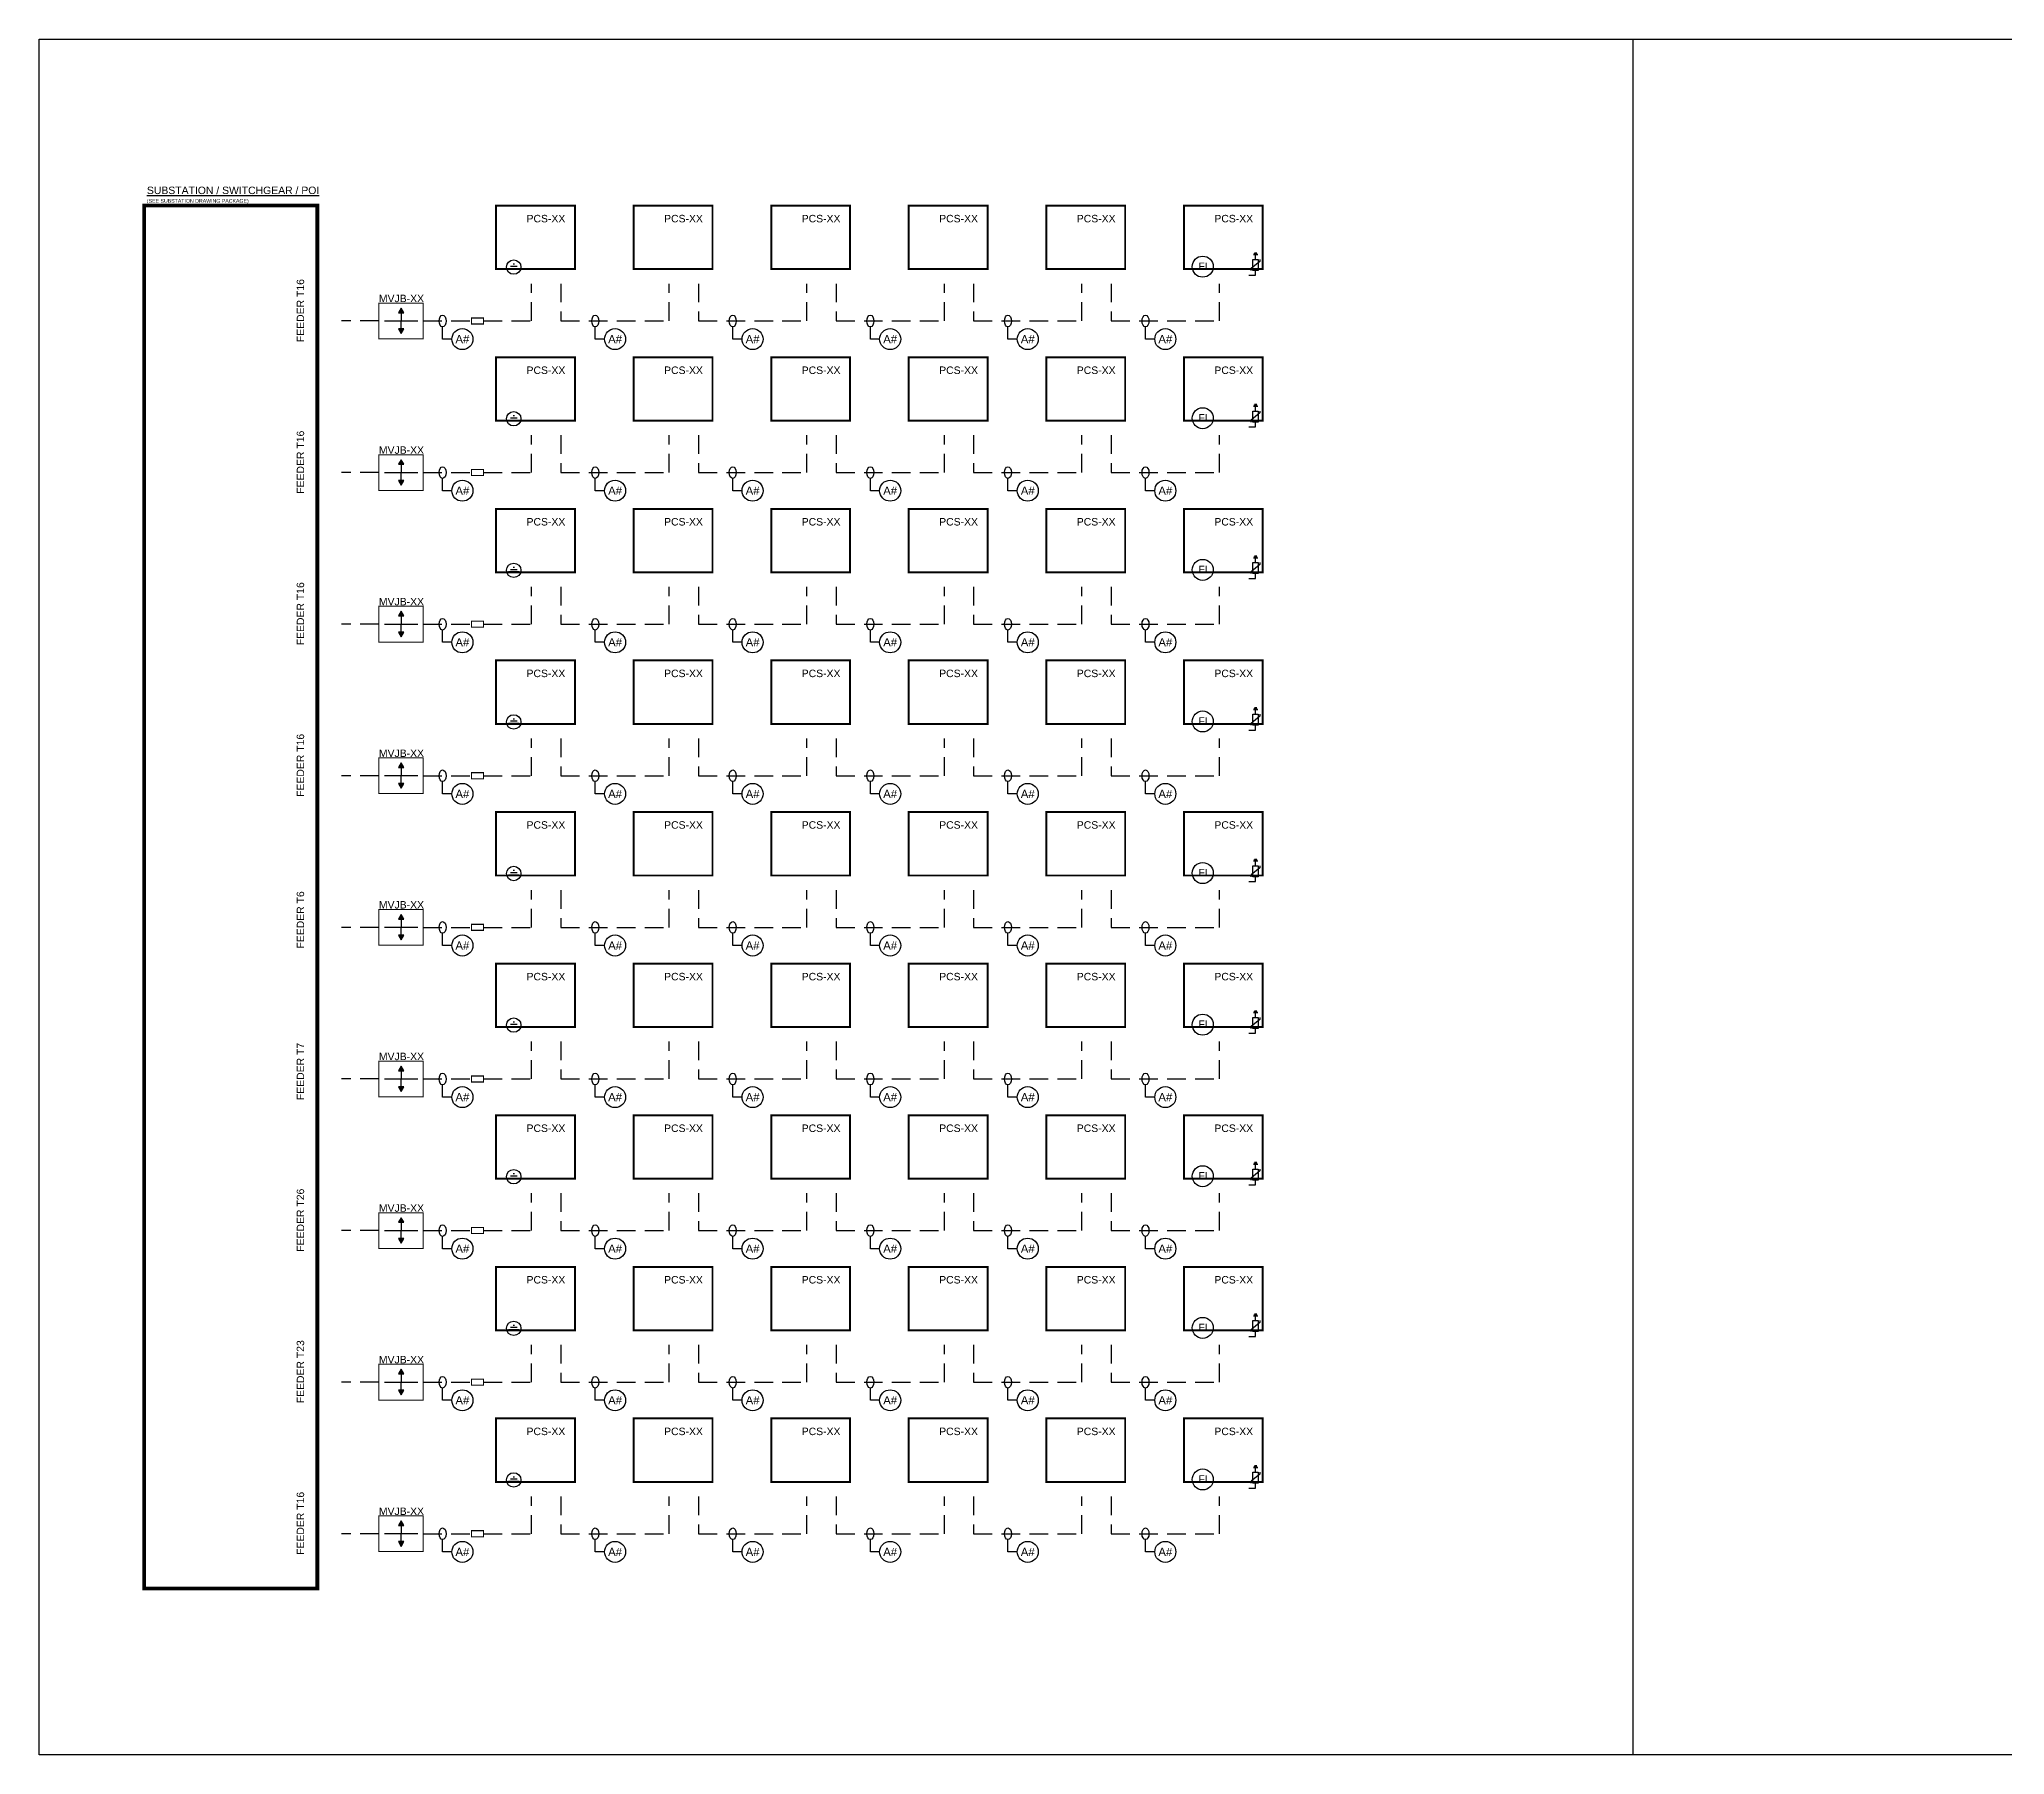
# Model space of a CAD drawing. Header units: feet. Extents: x -17.9 to 68.3, y -75.5 to 2.6.
# Drawn here: x 14.5 to 40.87, y -75.5 to -52.49 of the extents above; entities that cross this region are included whole.
import ezdxf
from ezdxf.enums import TextEntityAlignment as Align

# ---------------------------------------------------------------- set-up
doc = ezdxf.new("R2010")
doc.units = ezdxf.units.FT
doc.header["$MEASUREMENT"] = 0
for name, pattern in [('HIDDEN', [0.375, 0.25, -0.125]), ('PHANTOM', [2.5, 1.25, -0.25, 0.25, -0.25, 0.25, -0.25]), ('PHANTOM2', [1.25, 0.625, -0.125, 0.125, -0.125, 0.125, -0.125])]:
    doc.linetypes.add(name, pattern=pattern)
for name, color, linetype in [('E-1LIN', 4, 'Continuous'), ('E-1LIN-CABL-UG', 4, 'HIDDEN'), ('E-1LIN-EQPM-ENCL', 7, 'PHANTOM2'), ('E-HVMV-EQUP', 91, 'Continuous'), ('E-TXT', 7, 'Continuous'), ('G-ANNO-TEXT', 1, 'Continuous')]:
    doc.layers.add(name, color=color, linetype=linetype)
doc.styles.add('NEI-A', font='arial.ttf')

# ---------------------------------------------------------------- blocks, each defined once
blk = doc.blocks.new('PCS')
at = {"layer": 'E-1LIN-EQPM-ENCL', "linetype": 'Continuous', "const_width": 0.0266}
blk.add_lwpolyline([(1.057, 0), (0, 0), (0, -0.851), (1.057, -0.851)], close=True, dxfattribs=at)
blk = doc.blocks.new('1LIN-PCS-TERMINATION_DF')
at = {"linetype": 'Continuous'}
h = blk.add_hatch(color=4, dxfattribs=at)
h.dxf.hatch_style = 1
h.paths.add_polyline_path([(0, 0), (-0.04, -0.069), (0.04, -0.069)])
at = {"color": 4, "linetype": 'Continuous'}
blk.add_lwpolyline([(-0.04, -0.069), (0.04, -0.069), (0, 0)], close=True, dxfattribs=at)
blk = doc.blocks.new('*U22')
at = {"linetype": 'Continuous'}
for p, q in [((-0.266, 0), (-0.266, 0.165)), ((-0.141, 0), (-0.266, 0))]:
    blk.add_line(p, q, dxfattribs=at)
blk.add_circle((0, 0), 0.141, dxfattribs=at)
blk.add_ellipse((-0.266, 0.243), major_axis=(0, 0.0781), ratio=0.6, dxfattribs=at)
at = {"style": 'NEI-A'}
blk.add_attdef('CONDUCTOR_SCHEDULE', text='', height=0.109, dxfattribs=at).set_placement((0, 0), align=Align.MIDDLE_CENTER)
blk = doc.blocks.new('FAULT INDICATOR')
at = {"layer": 'E-1LIN'}
blk.add_circle((0, 0), 0.141, dxfattribs=at)
at = {"layer": 'E-1LIN', "insert": (-0.058, 0.056), "char_height": 0.1, "attachment_point": 1, "style": 'NEI-A'}
blk.add_mtext_dynamic_manual_height_columns('FI', width=0.49016, gutter_width=0.547, heights=[0], dxfattribs=at)
blk = doc.blocks.new('GAD')
at = {"layer": 'E-1LIN'}
for p, q in [((-0.044, 0.013), (0.044, 0.013)), ((-0.009, 0.043), (0.009, 0.043)), ((-0.071, -0.017), (0.071, -0.017))]:
    blk.add_line(p, q, dxfattribs=at)
blk.add_circle((0, 0), 0.0964, dxfattribs=at)
blk = doc.blocks.new('A$Cc326a1cc')
for p, q in [((-0.486, 0.026), (-0.486, -0.024)), ((-0.466, 0.037), (-0.466, -0.037)), ((-0.444, 0.049), (-0.444, -0.049)), ((-0.346, 0), (-0.444, 0))]:
    blk.add_line(p, q)
for points in [[(-0.346, 0.096), (-0.304, 0.096)], [(-0.304, 0.096), (-0.147, -0.096)], [(0, 0), (-0.106, 0)], [(-0.106, -0.096), (-0.147, -0.096)]]:
    blk.add_lwpolyline(points)
blk.add_lwpolyline([(-0.106, 0.06), (-0.106, -0.06), (-0.346, -0.06), (-0.346, 0.06)], close=True)

msp = doc.modelspace()

# ---------------------------------------------------------------- hatches: boundary and pattern name
at = {"layer": 'E-1LIN'}
h = msp.add_hatch(color=256, dxfattribs=at)
h.dxf.hatch_style = 1
h.paths.add_polyline_path([(19.349, -56.438), (19.385, -56.375), (19.313, -56.375)])
h = msp.add_hatch(color=256, dxfattribs=at)
h.dxf.hatch_style = 1
h.paths.add_polyline_path([(19.349, -58.471), (19.385, -58.409), (19.313, -58.409)])
h = msp.add_hatch(color=256, dxfattribs=at)
h.dxf.hatch_style = 1
h.paths.add_polyline_path([(19.349, -60.505), (19.385, -60.442), (19.313, -60.442)])
h = msp.add_hatch(color=256, dxfattribs=at)
h.dxf.hatch_style = 1
h.paths.add_polyline_path([(19.349, -62.538), (19.385, -62.476), (19.313, -62.476)])
h = msp.add_hatch(color=256, dxfattribs=at)
h.dxf.hatch_style = 1
h.paths.add_polyline_path([(19.349, -64.572), (19.385, -64.51), (19.313, -64.51)])
h = msp.add_hatch(color=256, dxfattribs=at)
h.dxf.hatch_style = 1
h.paths.add_polyline_path([(19.349, -66.606), (19.385, -66.543), (19.313, -66.543)])
h = msp.add_hatch(color=256, dxfattribs=at)
h.dxf.hatch_style = 1
h.paths.add_polyline_path([(19.349, -68.639), (19.385, -68.577), (19.313, -68.577)])
h = msp.add_hatch(color=256, dxfattribs=at)
h.dxf.hatch_style = 1
h.paths.add_polyline_path([(19.349, -70.673), (19.385, -70.611), (19.313, -70.611)])
h = msp.add_hatch(color=256, dxfattribs=at)
h.dxf.hatch_style = 1
h.paths.add_polyline_path([(19.349, -72.707), (19.385, -72.644), (19.313, -72.644)])

# ---------------------------------------------------------------- linework, layer by layer
at = {"layer": 'Defpoints', "color": 5}
msp.add_line((35.875, -52.491), (35.875, -75.502), dxfattribs=at)
msp.add_lwpolyline([(14.495, -52.491), (41.404, -52.491), (41.404, -75.502), (14.495, -75.502)], close=True, dxfattribs=at)
at = {"layer": 'E-1LIN'}
for p, q in [((19.349, -56.158), (19.349, -56.268)), ((19.125, -56.268), (19.573, -56.268)), ((19.349, -56.375), (19.349, -56.266)), ((19.349, -58.192), (19.349, -58.301)), ((19.125, -58.301), (19.573, -58.301)), ((19.349, -58.409), (19.349, -58.3)), ((19.125, -60.335), (19.573, -60.335)), ((19.349, -60.226), (19.349, -60.335)), ((19.349, -60.442), (19.349, -60.333)), ((19.125, -62.368), (19.573, -62.368)), ((19.349, -62.259), (19.349, -62.368)), ((19.349, -62.476), (19.349, -62.367)), ((19.349, -64.293), (19.349, -64.402)), ((19.125, -64.402), (19.573, -64.402)), ((19.349, -64.51), (19.349, -64.4)), ((19.125, -66.436), (19.573, -66.436)), ((19.349, -66.326), (19.349, -66.436)), ((19.349, -66.543), (19.349, -66.434)), ((19.125, -68.469), (19.573, -68.469)), ((19.349, -68.36), (19.349, -68.469)), ((19.349, -68.577), (19.349, -68.468)), ((19.349, -70.394), (19.349, -70.503)), ((19.125, -70.503), (19.573, -70.503)), ((19.349, -70.611), (19.349, -70.501)), ((19.349, -72.427), (19.349, -72.536)), ((19.125, -72.536), (19.573, -72.536)), ((19.349, -72.644), (19.349, -72.535))]:
    msp.add_line(p, q, dxfattribs=at)
for points in [[(19.385, -56.375), (19.313, -56.375), (19.349, -56.438)], [(19.385, -58.409), (19.313, -58.409), (19.349, -58.471)], [(19.385, -60.442), (19.313, -60.442), (19.349, -60.505)], [(19.385, -62.476), (19.313, -62.476), (19.349, -62.538)], [(19.385, -64.51), (19.313, -64.51), (19.349, -64.572)], [(19.385, -66.543), (19.313, -66.543), (19.349, -66.606)], [(19.385, -68.577), (19.313, -68.577), (19.349, -68.639)], [(19.385, -70.611), (19.313, -70.611), (19.349, -70.673)], [(19.385, -72.644), (19.313, -72.644), (19.349, -72.707)]]:
    msp.add_lwpolyline(points, close=True, dxfattribs=at)
at = {"layer": 'E-1LIN-CABL-UG'}
for points in [[(20.456, -56.269), (21.101, -56.269), (21.101, -55.769)], [(21.494, -55.769), (21.494, -56.269), (22.947, -56.269), (22.947, -55.769)], [(23.34, -55.769), (23.34, -56.269), (24.793, -56.269), (24.793, -55.769)], [(25.186, -55.769), (25.186, -56.269), (26.639, -56.269), (26.639, -55.769)], [(27.032, -55.769), (27.032, -56.269), (28.484, -56.269), (28.484, -55.769)], [(28.878, -55.769), (28.878, -56.269), (30.33, -56.269), (30.33, -55.769)], [(19.051, -56.269), (18.551, -56.269)], [(19.648, -56.269), (20.294, -56.269)], [(20.456, -58.303), (21.101, -58.303), (21.101, -57.803)], [(21.494, -57.803), (21.494, -58.303), (22.947, -58.303), (22.947, -57.803)], [(23.34, -57.803), (23.34, -58.303), (24.793, -58.303), (24.793, -57.803)], [(25.186, -57.803), (25.186, -58.303), (26.639, -58.303), (26.639, -57.803)], [(27.032, -57.803), (27.032, -58.303), (28.484, -58.303), (28.484, -57.803)], [(28.878, -57.803), (28.878, -58.303), (30.33, -58.303), (30.33, -57.803)], [(19.051, -58.303), (18.551, -58.303)], [(19.648, -58.303), (20.294, -58.303)], [(20.456, -60.336), (21.101, -60.336), (21.101, -59.836)], [(21.494, -59.836), (21.494, -60.336), (22.947, -60.336), (22.947, -59.836)], [(23.34, -59.836), (23.34, -60.336), (24.793, -60.336), (24.793, -59.836)], [(25.186, -59.836), (25.186, -60.336), (26.639, -60.336), (26.639, -59.836)], [(27.032, -59.836), (27.032, -60.336), (28.484, -60.336), (28.484, -59.836)], [(28.878, -59.836), (28.878, -60.336), (30.33, -60.336), (30.33, -59.836)], [(19.051, -60.336), (18.551, -60.336)], [(19.648, -60.336), (20.294, -60.336)], [(20.456, -62.37), (21.101, -62.37), (21.101, -61.87)], [(21.494, -61.87), (21.494, -62.37), (22.947, -62.37), (22.947, -61.87)], [(23.34, -61.87), (23.34, -62.37), (24.793, -62.37), (24.793, -61.87)], [(25.186, -61.87), (25.186, -62.37), (26.639, -62.37), (26.639, -61.87)], [(27.032, -61.87), (27.032, -62.37), (28.484, -62.37), (28.484, -61.87)], [(28.878, -61.87), (28.878, -62.37), (30.33, -62.37), (30.33, -61.87)], [(19.051, -62.37), (18.551, -62.37)], [(19.648, -62.37), (20.294, -62.37)], [(20.456, -64.404), (21.101, -64.404), (21.101, -63.904)], [(21.494, -63.904), (21.494, -64.404), (22.947, -64.404), (22.947, -63.904)], [(23.34, -63.904), (23.34, -64.404), (24.793, -64.404), (24.793, -63.904)], [(25.186, -63.904), (25.186, -64.404), (26.639, -64.404), (26.639, -63.904)], [(27.032, -63.904), (27.032, -64.404), (28.484, -64.404), (28.484, -63.904)], [(28.878, -63.904), (28.878, -64.404), (30.33, -64.404), (30.33, -63.904)], [(19.051, -64.404), (18.551, -64.404)], [(19.648, -64.404), (20.294, -64.404)], [(20.456, -66.437), (21.101, -66.437), (21.101, -65.937)], [(21.494, -65.937), (21.494, -66.437), (22.947, -66.437), (22.947, -65.937)], [(23.34, -65.937), (23.34, -66.437), (24.793, -66.437), (24.793, -65.937)], [(25.186, -65.937), (25.186, -66.437), (26.639, -66.437), (26.639, -65.937)], [(27.032, -65.937), (27.032, -66.437), (28.484, -66.437), (28.484, -65.937)], [(28.878, -65.937), (28.878, -66.437), (30.33, -66.437), (30.33, -65.937)], [(19.051, -66.437), (18.551, -66.437)], [(19.648, -66.437), (20.294, -66.437)], [(20.456, -68.471), (21.101, -68.471), (21.101, -67.971)], [(21.494, -67.971), (21.494, -68.471), (22.947, -68.471), (22.947, -67.971)], [(23.34, -67.971), (23.34, -68.471), (24.793, -68.471), (24.793, -67.971)], [(25.186, -67.971), (25.186, -68.471), (26.639, -68.471), (26.639, -67.971)], [(27.032, -67.971), (27.032, -68.471), (28.484, -68.471), (28.484, -67.971)], [(28.878, -67.971), (28.878, -68.471), (30.33, -68.471), (30.33, -67.971)], [(19.051, -68.471), (18.551, -68.471)], [(19.648, -68.471), (20.294, -68.471)], [(20.456, -70.504), (21.101, -70.504), (21.101, -70.004)], [(21.494, -70.004), (21.494, -70.504), (22.947, -70.504), (22.947, -70.004)], [(23.34, -70.004), (23.34, -70.504), (24.793, -70.504), (24.793, -70.004)], [(25.186, -70.004), (25.186, -70.504), (26.639, -70.504), (26.639, -70.004)], [(27.032, -70.004), (27.032, -70.504), (28.484, -70.504), (28.484, -70.004)], [(28.878, -70.004), (28.878, -70.504), (30.33, -70.504), (30.33, -70.004)], [(19.051, -70.504), (18.551, -70.504)], [(19.648, -70.504), (20.294, -70.504)], [(20.456, -72.538), (21.101, -72.538), (21.101, -72.038)], [(21.494, -72.038), (21.494, -72.538), (22.947, -72.538), (22.947, -72.038)], [(23.34, -72.038), (23.34, -72.538), (24.793, -72.538), (24.793, -72.038)], [(25.186, -72.038), (25.186, -72.538), (26.639, -72.538), (26.639, -72.038)], [(27.032, -72.038), (27.032, -72.538), (28.484, -72.538), (28.484, -72.038)], [(28.878, -72.038), (28.878, -72.538), (30.33, -72.538), (30.33, -72.038)], [(19.051, -72.538), (18.551, -72.538)], [(19.648, -72.538), (20.294, -72.538)]]:
    msp.add_lwpolyline(points, dxfattribs=at)
at = {"layer": 'E-1LIN-EQPM-ENCL', "linetype": 'Continuous'}
for points, const_width in [([(19.051, -56.509), (19.648, -56.509), (19.648, -56.029), (19.051, -56.029)], 0.0135), ([(20.294, -56.229), (20.456, -56.229), (20.456, -56.31), (20.294, -56.31)], 0.015), ([(19.051, -58.543), (19.648, -58.543), (19.648, -58.063), (19.051, -58.063)], 0.0135), ([(20.294, -58.262), (20.456, -58.262), (20.456, -58.343), (20.294, -58.343)], 0.015), ([(19.051, -60.576), (19.648, -60.576), (19.648, -60.096), (19.051, -60.096)], 0.0135), ([(20.294, -60.296), (20.456, -60.296), (20.456, -60.377), (20.294, -60.377)], 0.015), ([(19.051, -62.61), (19.648, -62.61), (19.648, -62.13), (19.051, -62.13)], 0.0135), ([(20.294, -62.329), (20.456, -62.329), (20.456, -62.411), (20.294, -62.411)], 0.015), ([(19.051, -64.644), (19.648, -64.644), (19.648, -64.164), (19.051, -64.164)], 0.0135), ([(20.294, -64.363), (20.456, -64.363), (20.456, -64.444), (20.294, -64.444)], 0.015), ([(19.051, -66.677), (19.648, -66.677), (19.648, -66.197), (19.051, -66.197)], 0.0135), ([(20.294, -66.397), (20.456, -66.397), (20.456, -66.478), (20.294, -66.478)], 0.015), ([(19.051, -68.711), (19.648, -68.711), (19.648, -68.231), (19.051, -68.231)], 0.0135), ([(20.294, -68.43), (20.456, -68.43), (20.456, -68.511), (20.294, -68.511)], 0.015), ([(19.051, -70.745), (19.648, -70.745), (19.648, -70.264), (19.051, -70.264)], 0.0135), ([(20.294, -70.464), (20.456, -70.464), (20.456, -70.545), (20.294, -70.545)], 0.015), ([(19.051, -72.778), (19.648, -72.778), (19.648, -72.298), (19.051, -72.298)], 0.0135), ([(20.294, -72.497), (20.456, -72.497), (20.456, -72.579), (20.294, -72.579)], 0.015)]:
    msp.add_lwpolyline(points, close=True, dxfattribs=dict(at, const_width=const_width))
at = {"layer": 'E-HVMV-EQUP', "flags": 128}
for points in [[(30.723, -55.656), (30.815, -55.656)], [(30.723, -57.69), (30.815, -57.69)], [(30.723, -59.723), (30.815, -59.723)], [(30.723, -61.757), (30.815, -61.757)], [(30.723, -63.79), (30.815, -63.79)], [(30.723, -65.824), (30.815, -65.824)], [(30.723, -67.858), (30.815, -67.858)], [(30.723, -69.891), (30.815, -69.891)], [(30.723, -71.925), (30.815, -71.925)]]:
    msp.add_lwpolyline(points, dxfattribs=at)
at = {"layer": 'E-TXT', "color": 253, "linetype": 'PHANTOM', "const_width": 0.05}
msp.add_lwpolyline([(15.904, -54.722), (18.226, -54.722), (18.226, -73.271), (15.904, -73.271)], close=True, dxfattribs=at)

# ---------------------------------------------------------------- block references
for name, p in [('PCS', (20.625, -54.722)), ('PCS', (22.471, -54.722)), ('PCS', (24.316, -54.722)), ('PCS', (26.162, -54.722)), ('PCS', (28.008, -54.722)), ('PCS', (29.854, -54.722)), ('GAD', (20.861, -55.547)), ('FAULT INDICATOR', (30.106, -55.541)), ('PCS', (20.625, -56.756)), ('PCS', (22.471, -56.756)), ('PCS', (24.316, -56.756)), ('PCS', (26.162, -56.756)), ('PCS', (28.008, -56.756)), ('PCS', (29.854, -56.756)), ('GAD', (20.861, -57.581)), ('FAULT INDICATOR', (30.106, -57.574)), ('PCS', (20.625, -58.79)), ('PCS', (22.471, -58.79)), ('PCS', (24.316, -58.79)), ('PCS', (26.162, -58.79)), ('PCS', (28.008, -58.79)), ('PCS', (29.854, -58.79)), ('GAD', (20.861, -59.614)), ('FAULT INDICATOR', (30.106, -59.608)), ('PCS', (20.625, -60.823)), ('PCS', (22.471, -60.823)), ('PCS', (24.316, -60.823)), ('PCS', (26.162, -60.823)), ('PCS', (28.008, -60.823)), ('PCS', (29.854, -60.823)), ('GAD', (20.861, -61.648)), ('FAULT INDICATOR', (30.106, -61.642)), ('PCS', (20.625, -62.857)), ('PCS', (22.471, -62.857)), ('PCS', (24.316, -62.857)), ('PCS', (26.162, -62.857)), ('PCS', (28.008, -62.857)), ('PCS', (29.854, -62.857)), ('FAULT INDICATOR', (30.106, -63.675)), ('GAD', (20.861, -63.681)), ('PCS', (20.625, -64.89)), ('PCS', (22.471, -64.89)), ('PCS', (24.316, -64.89)), ('PCS', (26.162, -64.89)), ('PCS', (28.008, -64.89)), ('PCS', (29.854, -64.89)), ('GAD', (20.861, -65.715)), ('FAULT INDICATOR', (30.106, -65.709)), ('PCS', (20.625, -66.924)), ('PCS', (22.471, -66.924)), ('PCS', (24.316, -66.924)), ('PCS', (26.162, -66.924)), ('PCS', (28.008, -66.924)), ('PCS', (29.854, -66.924)), ('GAD', (20.861, -67.749)), ('FAULT INDICATOR', (30.106, -67.742)), ('PCS', (20.625, -68.958)), ('PCS', (22.471, -68.958)), ('PCS', (24.316, -68.958)), ('PCS', (26.162, -68.958)), ('PCS', (28.008, -68.958)), ('PCS', (29.854, -68.958)), ('GAD', (20.861, -69.782)), ('FAULT INDICATOR', (30.106, -69.776)), ('PCS', (20.625, -70.991)), ('PCS', (22.471, -70.991)), ('PCS', (24.316, -70.991)), ('PCS', (26.162, -70.991)), ('PCS', (28.008, -70.991)), ('PCS', (29.854, -70.991)), ('GAD', (20.861, -71.816)), ('FAULT INDICATOR', (30.106, -71.81))]:
    msp.add_blockref(name, p)
at = {"xscale": 0.900560435635171, "yscale": 0.900560435635171, "zscale": 0.900560435635171}
for p in [(19.349, -56.096), (19.349, -58.13), (19.349, -60.163), (19.349, -62.197), (19.349, -64.23), (19.349, -66.264), (19.349, -68.298), (19.349, -70.331), (19.349, -72.365)]:
    msp.add_blockref('1LIN-PCS-TERMINATION_DF', p, dxfattribs=at)
at = {"layer": 'E-1LIN', "xscale": 0.6134289087892584, "yscale": 0.6134289087892584, "zscale": 0.6134289087892584, "rotation": 270}
for p in [(30.815, -55.656), (30.815, -57.69), (30.815, -59.723), (30.815, -61.757), (30.815, -63.79), (30.815, -65.824), (30.815, -67.858), (30.815, -69.891), (30.815, -71.925)]:
    msp.add_blockref('A$Cc326a1cc', p, dxfattribs=at)
at = {"layer": 'G-ANNO-TEXT'}
for p in [(20.172, -56.513), (22.221, -56.513), (24.066, -56.513), (25.912, -56.513), (27.758, -56.513), (29.604, -56.513), (20.172, -58.546), (22.221, -58.546), (24.066, -58.546), (25.912, -58.546), (27.758, -58.546), (29.604, -58.546), (20.172, -60.58), (22.221, -60.58), (24.066, -60.58), (25.912, -60.58), (27.758, -60.58), (29.604, -60.58), (20.172, -62.613), (22.221, -62.613), (24.066, -62.613), (25.912, -62.613), (27.758, -62.613), (29.604, -62.613), (20.172, -64.647), (22.221, -64.647), (24.066, -64.647), (25.912, -64.647), (27.758, -64.647), (29.604, -64.647), (20.172, -66.681), (22.221, -66.681), (24.066, -66.681), (25.912, -66.681), (27.758, -66.681), (29.604, -66.681), (20.172, -68.714), (22.221, -68.714), (24.066, -68.714), (25.912, -68.714), (27.758, -68.714), (29.604, -68.714), (20.172, -70.748), (22.221, -70.748), (24.066, -70.748), (25.912, -70.748), (27.758, -70.748), (29.604, -70.748), (20.172, -72.781), (22.221, -72.781), (24.066, -72.781), (25.912, -72.781), (27.758, -72.781), (29.604, -72.781)]:
    msp.add_blockref('*U22', p, dxfattribs=at).add_auto_attribs({'CONDUCTOR_SCHEDULE': 'A#'})

# ---------------------------------------------------------------- texts
at = {"layer": 'G-ANNO-TEXT', "insert": (15.939, -54.467), "char_height": 0.1, "width": 2.30148, "attachment_point": 1, "style": 'NEI-A'}
msp.add_mtext('{\\LSUBSTATION / SWITCHGEAR / POI\\P\\H0.5x;\\l(SEE SUBSTATION DRAWING PACKAGE)}', dxfattribs=at)
at = {"layer": 'G-ANNO-TEXT', "char_height": 0.1, "attachment_point": 1, "style": 'NEI-A'}
for s, width, insert in [('PCS-XX', 0.52024, (21.033, -54.846)), ('PCS-XX', 0.52024, (22.879, -54.846)), ('PCS-XX', 0.52024, (24.725, -54.846)), ('PCS-XX', 0.52024, (26.57, -54.846)), ('PCS-XX', 0.52024, (28.416, -54.846)), ('PCS-XX', 0.52024, (30.262, -54.846)), ('MVJB-XX', 0.60557, (19.052, -55.917)), ('PCS-XX', 0.52024, (21.033, -56.88)), ('PCS-XX', 0.52024, (22.879, -56.88)), ('PCS-XX', 0.52024, (24.725, -56.88)), ('PCS-XX', 0.52024, (26.57, -56.88)), ('PCS-XX', 0.52024, (28.416, -56.88)), ('PCS-XX', 0.52024, (30.262, -56.88)), ('MVJB-XX', 0.60557, (19.052, -57.951)), ('PCS-XX', 0.52024, (21.033, -58.913)), ('PCS-XX', 0.52024, (22.879, -58.913)), ('PCS-XX', 0.52024, (24.725, -58.913)), ('PCS-XX', 0.52024, (26.57, -58.913)), ('PCS-XX', 0.52024, (28.416, -58.913)), ('PCS-XX', 0.52024, (30.262, -58.913)), ('MVJB-XX', 0.60557, (19.052, -59.984)), ('PCS-XX', 0.52024, (21.033, -60.947)), ('PCS-XX', 0.52024, (22.879, -60.947)), ('PCS-XX', 0.52024, (24.725, -60.947)), ('PCS-XX', 0.52024, (26.57, -60.947)), ('PCS-XX', 0.52024, (28.416, -60.947)), ('PCS-XX', 0.52024, (30.262, -60.947)), ('MVJB-XX', 0.60557, (19.052, -62.018)), ('PCS-XX', 0.52024, (21.033, -62.98)), ('PCS-XX', 0.52024, (22.879, -62.98)), ('PCS-XX', 0.52024, (24.725, -62.98)), ('PCS-XX', 0.52024, (26.57, -62.98)), ('PCS-XX', 0.52024, (28.416, -62.98)), ('PCS-XX', 0.52024, (30.262, -62.98)), ('MVJB-XX', 0.60557, (19.052, -64.051)), ('PCS-XX', 0.52024, (21.033, -65.014)), ('PCS-XX', 0.52024, (22.879, -65.014)), ('PCS-XX', 0.52024, (24.725, -65.014)), ('PCS-XX', 0.52024, (26.57, -65.014)), ('PCS-XX', 0.52024, (28.416, -65.014)), ('PCS-XX', 0.52024, (30.262, -65.014)), ('MVJB-XX', 0.60557, (19.052, -66.085)), ('PCS-XX', 0.52024, (21.033, -67.048)), ('PCS-XX', 0.52024, (22.879, -67.048)), ('PCS-XX', 0.52024, (24.725, -67.048)), ('PCS-XX', 0.52024, (26.57, -67.048)), ('PCS-XX', 0.52024, (28.416, -67.048)), ('PCS-XX', 0.52024, (30.262, -67.048)), ('MVJB-XX', 0.60557, (19.052, -68.119)), ('PCS-XX', 0.52024, (21.033, -69.081)), ('PCS-XX', 0.52024, (22.879, -69.081)), ('PCS-XX', 0.52024, (24.725, -69.081)), ('PCS-XX', 0.52024, (26.57, -69.081)), ('PCS-XX', 0.52024, (28.416, -69.081)), ('PCS-XX', 0.52024, (30.262, -69.081)), ('MVJB-XX', 0.60557, (19.052, -70.152)), ('PCS-XX', 0.52024, (21.033, -71.115)), ('PCS-XX', 0.52024, (22.879, -71.115)), ('PCS-XX', 0.52024, (24.725, -71.115)), ('PCS-XX', 0.52024, (26.57, -71.115)), ('PCS-XX', 0.52024, (28.416, -71.115)), ('PCS-XX', 0.52024, (30.262, -71.115)), ('MVJB-XX', 0.60557, (19.052, -72.186))]:
    msp.add_mtext_dynamic_manual_height_columns(s, width=width, gutter_width=0.547, heights=[0], dxfattribs=dict(at, insert=insert))
at = {"layer": 'G-ANNO-TEXT', "char_height": 0.1, "attachment_point": 1, "rotation": 90, "style": 'NEI-A'}
for s, width, insert in [('FEEDER T16', 0.88037, (17.949, -56.553)), ('FEEDER T16', 0.91526, (17.949, -58.587)), ('FEEDER T16', 0.88535, (17.949, -60.62)), ('FEEDER T16', 0.89034, (17.949, -62.654)), ('FEEDER T6', 0.8405, (17.949, -64.688)), ('FEEDER T7', 0.86043, (17.949, -66.721)), ('FEEDER T26', 0.90529, (17.949, -68.755)), ('FEEDER T23', 0.87538, (17.949, -70.788)), ('FEEDER T16', 0.91027, (17.949, -72.822))]:
    msp.add_mtext_dynamic_manual_height_columns(s, width=width, gutter_width=0.547, heights=[0], dxfattribs=dict(at, insert=insert))

doc.saveas('drawing.dxf')
